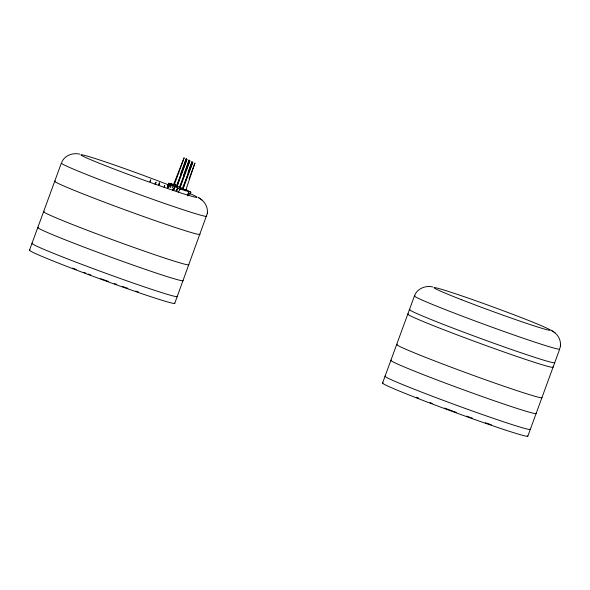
<?xml version="1.0" encoding="UTF-8"?>
<svg xmlns="http://www.w3.org/2000/svg" width="590" height="590" viewBox="0 0 590 590"><rect width="100%" height="100%" fill="white"/><g stroke="black" fill="none" stroke-linecap="round" stroke-linejoin="round"><path stroke-width="0.89" d="M207.415 212.326C207.739 207.503 205.372 202.754 201.655 199.752M560.485 345.172C560.81 340.349 558.45 335.599 554.725 332.598M174.728 303.378L207.274 213.58M560.065 347.879L560.352 346.419M207.267 213.713L207.422 212.194M560.345 346.559L560.493 345.039M187.878 195.725L188.667 191.47L180.024 189.073L171.447 185.068L170.414 187.524M187.709 195.865L188.667 191.47L190.85 192.17L190.157 194.066L189.265 193.778L188.66 195.415M174.124 189.892L174.95 186.411L173.15 189.272M155.413 184.235L155.885 182.458L155.096 184.117M159.101 184.714L159.58 182.937L158.791 184.596M167.907 187.841L168.379 186.056L167.59 187.723M173.018 190.489L173.49 188.712L172.7 190.371M155.377 184.22L155.885 182.458L155.133 184.139M159.071 184.692L159.58 182.937L158.828 184.611M167.87 187.819L168.379 186.056L167.626 187.738M172.981 190.474L173.49 188.712L172.737 190.393M176.749 191.293L177.797 187.893L176.004 190.762M174.316 184.781L184.146 157.766L173.585 184.405L177.133 185.776L186.293 158.518L180.732 173.637M180.584 185.57L189.176 160.015L183.306 175.975M180.083 187.768L189.914 160.76L179.353 187.391L182.9 188.771L192.06 161.513L188.04 172.435M182.966 189.265L192.797 162.257L182.236 188.889L185.784 190.268L194.943 163.01L189.073 178.969M167.899 185.887L168.806 183.284L173.585 184.7L172.169 187.915M167.626 186.647L168.806 183.284L176.299 185.26M29.507 250.16L61.382 163.054M169.197 187.06L169.802 185.422L168.806 183.284L167.472 186.366M169.802 185.422L170.716 185.769L171.41 183.874M185.526 190.917L185.99 189.648L187.967 190.673L185.784 189.973L190.85 192.17M382.578 383.006L414.46 295.9C417.005 288.628 425.56 285.191 432.743 286.947M527.807 436.224L559.703 349.059M176.469 185.894L187.03 159.263L177.199 186.27L176.469 185.894L179.308 187.023M150.022 181.491L150.775 179.81L149.993 181.469M176.336 190.931L177.797 187.893M173.475 189.449L174.95 186.411M178.468 192.06L180.024 189.073M61.891 161.852C64.93 155.317 72.902 152.508 79.665 154.108M171.447 185.068L173.585 184.7M173.585 184.405L177.133 185.776M179.353 187.391L182.9 188.771M182.236 188.889L185.784 190.268M179.286 186.897L180.016 187.273M550.795 330.024L554.998 332.819M198.336 197.51L201.928 199.973M551.916 330.651L552.306 330.901M553.147 331.425L553.811 331.897M198.845 197.805L199.236 198.056M200.069 198.579L200.74 199.051M168.806 183.284L170.716 185.769M206.456 215.947A77.342 2.699 20.1 0 1 131.998 191.809A77.342 2.699 20.1 0 1 61.92 162.973M189.766 193.498A61.869 2.161 20.1 0 1 148.267 181.72A61.869 2.161 20.1 0 1 81.87 154.764A61.869 2.161 20.1 0 1 168.497 184.862M199.811 234.097A77.342 2.699 20.1 0 1 125.36 209.959A77.342 2.699 20.1 0 1 55.276 181.115M174.581 303.054A77.342 2.699 20.1 0 1 100.123 278.915A77.342 2.699 20.1 0 1 30.046 250.072M138.318 291.917A64.45 2.249 20.1 0 1 135.84 291.084M127.912 288.363A64.45 2.249 20.1 0 1 122.462 286.46M116.768 284.446A64.45 2.249 20.1 0 1 114.276 283.554M108.368 281.437A64.45 2.249 20.1 0 1 100.743 278.657M90.772 274.977A64.45 2.249 20.1 0 1 88.36 274.07M85.993 273.185A64.45 2.249 20.1 0 1 83.655 272.307M76.243 269.483A64.45 2.249 20.1 0 1 72.636 268.089M177.066 296.246A77.342 2.699 20.1 0 1 102.616 272.108A77.342 2.699 20.1 0 1 32.531 243.272M182.878 280.368A77.342 2.699 20.1 0 1 108.427 256.23A77.342 2.699 20.1 0 1 38.343 227.393M188.689 264.49A77.342 2.699 20.1 0 1 114.239 240.351A77.342 2.699 20.1 0 1 44.154 211.515M527.652 435.892A77.342 2.699 20.1 0 1 453.201 411.761A77.342 2.699 20.1 0 1 383.117 382.917M491.396 424.763A64.45 2.249 20.1 0 1 485.423 422.735M472.302 418.163A64.45 2.249 20.1 0 1 466.506 416.105M456.358 412.432A64.45 2.249 20.1 0 1 444.654 408.118M432.234 403.442A64.45 2.249 20.1 0 1 430.044 402.601M418.782 398.221A64.45 2.249 20.1 0 1 416.311 397.24M530.145 429.092A77.342 2.699 20.1 0 1 455.687 404.954A77.342 2.699 20.1 0 1 385.609 376.11M535.956 413.214A77.342 2.699 20.1 0 1 461.498 389.075A77.342 2.699 20.1 0 1 391.421 360.232M541.768 397.336A77.342 2.699 20.1 0 1 467.31 373.197A77.342 2.699 20.1 0 1 397.232 344.354M554.548 362.4A77.342 2.699 20.1 0 1 480.09 338.262A77.342 2.699 20.1 0 1 410.013 309.425M559.526 348.793A77.342 2.699 20.1 0 1 485.076 324.655A77.342 2.699 20.1 0 1 414.991 295.811M552.889 366.936A77.342 2.699 20.1 0 1 478.431 342.805A77.342 2.699 20.1 0 1 408.354 313.961M164.684 185.584L164.212 187.362L164.684 185.584M461.682 299.764A61.869 2.161 20.1 0 0 550.138 330.186A61.869 2.161 20.1 0 0 464.323 296.748A61.869 2.161 20.1 0 0 461.682 299.764"/></g></svg>
